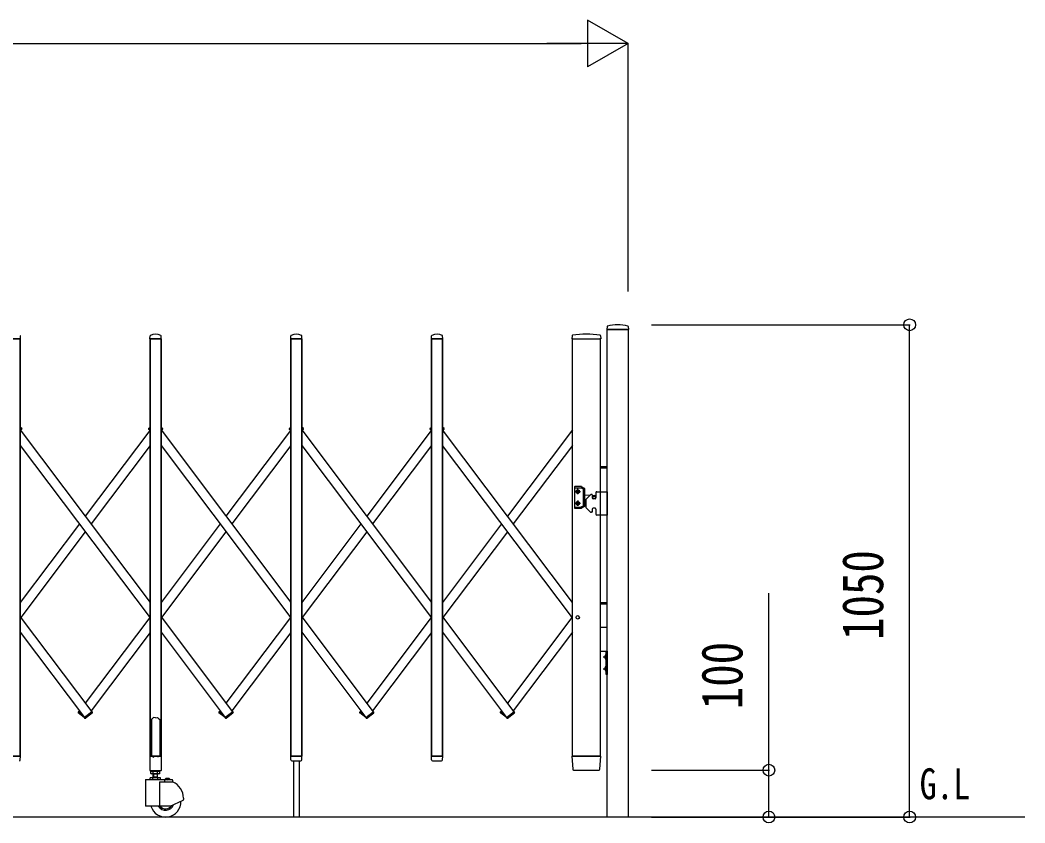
# Model space of a CAD drawing. Units: millimetres, scale not verified. Extents: x -16820 to 16820, y -11880 to 11880.
# Drawn here: x 4548 to 6690, y -2832 to -1120 of the extents above; entities that cross this region are included whole.
import ezdxf
from ezdxf.enums import TextEntityAlignment as Align

# ---------------------------------------------------------------- set-up
doc = ezdxf.new("R2010")
doc.units = ezdxf.units.MM
doc.header["$LTSCALE"] = 50
for name, color, linetype in [('0-1_USER1', 3, 'Continuous'), ('0-2_YKK_11E', 7, 'Continuous'), ('0-4_YKK_13', 4, 'Continuous'), ('0-5_YKK_A1', 4, 'Continuous'), ('0-6_YKK_D', 6, 'Continuous')]:
    doc.layers.add(name, color=color, linetype=linetype)
doc.styles.add('ＭＳ ゴシック', font='')
doc.styles.get('ＭＳ ゴシック').set_extended_font_data('MS Gothic')

msp = doc.modelspace()

# ---------------------------------------------------------------- linework, layer by layer
at = {"layer": '0-2_YKK_11E'}
msp.add_line((6689.82, -2820), (1673.8, -2820), dxfattribs=at)
at = {"layer": '0-4_YKK_13'}
for p, q in [((5798.95, -1773.61), (5798.58, -1779.69)), ((5844.21, -1773.61), (5844.58, -1779.69)), ((4548.59, -1799.7), (4548.22, -1793.58)), ((4824.59, -1799.7), (4824.97, -1793.58)), ((4848.59, -1799.7), (4848.22, -1793.58)), ((5124.61, -1799.72), (5124.98, -1793.59)), ((5148.6, -1799.72), (5148.23, -1793.59)), ((5424.58, -1799.69), (5424.96, -1793.56)), ((5448.58, -1799.69), (5448.2, -1793.56)), ((5724.47, -1793.35), (5724.08, -1799.68)), ((5785.19, -1793.35), (5785.58, -1799.68)), ((5844.28, -1780), (5798.88, -1780)), ((4548.29, -1800.02), (4524.89, -1800.02)), ((4848.29, -1800.02), (4824.89, -1800.02)), ((5148.3, -1800.04), (5124.9, -1800.04)), ((5448.28, -1800), (5424.88, -1800)), ((5725.78, -1800), (5724.38, -1800)), ((5725.78, -1800), (5770.28, -1800)), ((5773.08, -1800), (5783.88, -1800)), ((5785.28, -1800), (5783.88, -1800)), ((4551.51, -1990.87), (4548.09, -1988.3)), ((4550.81, -1993.47), (4548.09, -1991.43)), ((4821.67, -1990.87), (4825.09, -1988.3)), ((4822.37, -1993.47), (4825.09, -1991.43)), ((4851.51, -1990.87), (4848.09, -1988.3)), ((4850.81, -1993.47), (4848.09, -1991.43)), ((5121.67, -1990.87), (5125.09, -1988.3)), ((5122.37, -1993.47), (5125.09, -1991.43)), ((5151.53, -1990.89), (5148.1, -1988.32)), ((5150.82, -1993.49), (5148.1, -1991.44)), ((5421.68, -1990.89), (5425.1, -1988.32)), ((5422.39, -1993.49), (5425.1, -1991.44)), ((5451.58, -1990.86), (5448.08, -1988.23)), ((5450.87, -1993.46), (5448.08, -1991.36)), ((4550.81, -1993.47), (4551.71, -1992.27)), ((4822.37, -1993.47), (4821.47, -1992.27)), ((4850.81, -1993.47), (4851.71, -1992.27)), ((5122.37, -1993.47), (5121.47, -1992.27)), ((5150.82, -1993.49), (5151.72, -1992.29)), ((5422.39, -1993.49), (5421.49, -1992.29)), ((5450.87, -1993.46), (5451.77, -1992.26)), ((4672.4, -2595.19), (4671.5, -2596.39)), ((4684.55, -2607.46), (4671.7, -2597.79)), ((4679.44, -2600.49), (4672.4, -2595.19)), ((4684.4, -2607.58), (4700.86, -2595.19)), ((4684.4, -2607.58), (4685.3, -2608.78)), ((4686.7, -2608.98), (4701.56, -2597.79)), ((4688.86, -2607.58), (4687.96, -2608.78)), ((4688.86, -2607.58), (4688.71, -2607.46)), ((4700.86, -2595.19), (4701.76, -2596.39)), ((4827.59, -2611.47), (4827.59, -2689.92)), ((4836.59, -2608.22), (4832.59, -2607.79)), ((4836.59, -2608.22), (4840.59, -2607.79)), ((4840.59, -2607.79), (4841.59, -2608.69)), ((4841.59, -2608.69), (4843.09, -2609.92)), ((4843.09, -2609.92), (4844.59, -2610.94)), ((4844.59, -2610.94), (4845.59, -2611.47)), ((4845.59, -2611.47), (4845.59, -2689.92)), ((4972.4, -2595.19), (4971.5, -2596.39)), ((4984.55, -2607.46), (4971.7, -2597.79)), ((4979.44, -2600.49), (4972.4, -2595.19)), ((4984.4, -2607.58), (5000.86, -2595.19)), ((4984.4, -2607.58), (4985.3, -2608.78)), ((4986.7, -2608.98), (5001.56, -2597.79)), ((4988.86, -2607.58), (4987.96, -2608.78)), ((4988.86, -2607.58), (4988.71, -2607.46)), ((5000.86, -2595.19), (5001.76, -2596.39)), ((5272.41, -2595.21), (5271.51, -2596.41)), ((5284.56, -2607.48), (5271.71, -2597.81)), ((5279.46, -2600.51), (5272.41, -2595.21)), ((5284.41, -2607.6), (5300.87, -2595.21)), ((5284.41, -2607.6), (5285.31, -2608.79)), ((5286.71, -2608.99), (5301.58, -2597.81)), ((5288.87, -2607.6), (5287.97, -2608.79)), ((5288.87, -2607.6), (5288.72, -2607.48)), ((5300.87, -2595.21), (5301.77, -2596.41)), ((5572.36, -2595.18), (5571.46, -2596.38)), ((5584.53, -2607.46), (5571.66, -2597.78)), ((5579.46, -2600.52), (5572.36, -2595.18)), ((5584.39, -2607.56), (5600.85, -2595.18)), ((5584.39, -2607.56), (5585.29, -2608.76)), ((5586.69, -2608.96), (5601.55, -2597.78)), ((5588.82, -2607.56), (5587.92, -2608.76)), ((5588.82, -2607.56), (5588.68, -2607.46)), ((5600.85, -2595.18), (5601.75, -2596.38)), ((4548.29, -2690.02), (4524.89, -2690.02)), ((4548.11, -2698.14), (4548.14, -2697.73)), ((4548.14, -2697.73), (4548.59, -2690.34)), ((4824.29, -2690.52), (4824.29, -2719.92)), ((4827.59, -2689.92), (4824.89, -2689.92)), ((4827.59, -2689.92), (4832.59, -2691.92)), ((4845.59, -2689.92), (4840.59, -2691.92)), ((4848.29, -2689.92), (4845.59, -2689.92)), ((4848.89, -2719.92), (4848.89, -2690.52)), ((5125.06, -2697.75), (5124.61, -2690.36)), ((5148.3, -2690.04), (5124.9, -2690.04)), ((5125.06, -2697.75), (5125.08, -2698.16)), ((5148.13, -2698.16), (5148.15, -2697.75)), ((5148.15, -2697.75), (5148.6, -2690.36)), ((5425.03, -2697.72), (5424.58, -2690.32)), ((5425.03, -2697.72), (5424.58, -2690.32)), ((5448.28, -2690), (5424.88, -2690)), ((5448.28, -2690), (5424.88, -2690)), ((5425.03, -2697.72), (5425.06, -2698.13)), ((5425.03, -2697.72), (5425.06, -2698.13)), ((5448.1, -2698.13), (5448.13, -2697.72)), ((5448.1, -2698.13), (5448.13, -2697.72)), ((5448.13, -2697.72), (5448.58, -2690.32)), ((5448.13, -2697.72), (5448.58, -2690.32)), ((5724.08, -2690.32), (5725.78, -2718.13)), ((5724.38, -2690), (5726.57, -2690)), ((5783.08, -2690), (5726.57, -2690)), ((5783.08, -2690), (5785.28, -2690)), ((5783.88, -2718.13), (5785.58, -2690.32)), ((5127.08, -2700.04), (5146.13, -2700.04)), ((5427.05, -2700), (5446.11, -2700)), ((5427.05, -2700), (5446.11, -2700)), ((5727.78, -2720), (5727.88, -2720)), ((5727.88, -2720), (5728.22, -2720)), ((4824.89, -2720.52), (4848.29, -2720.52))]:
    msp.add_line(p, q, dxfattribs=at)
for points in [[(4830.09, -2609.92), (4828.59, -2610.94), (4827.59, -2611.47)], [(4832.59, -2607.79), (4831.59, -2608.69), (4830.09, -2609.92)], [(5727.88, -2720), (5728.22, -2720), (5728.27, -2720)], [(5728.27, -2720), (5781.38, -2720), (5781.88, -2720)]]:
    msp.add_lwpolyline(points, dxfattribs=at)
msp.add_circle((5736.58, -2394), 3.65, dxfattribs=at)
for centre, radius, start, end in [((5799.95, -1773.67), 1, 104.06552, 176.5), ((5821.58, -1860), 90, 75.93448, 104.06552), ((5843.21, -1773.67), 1, 3.5, 75.93448), ((4547.22, -1793.64), 1, 3.5, 62.3399), ((4825.97, -1793.64), 1, 117.6601, 176.5), ((4836.59, -1813.91), 23.89, 62.3399, 117.6601), ((4847.22, -1793.64), 1, 3.5, 62.3399), ((5125.98, -1793.65), 1, 117.6601, 176.5), ((5136.6, -1813.93), 23.89, 62.3399, 117.6601), ((5147.23, -1793.65), 1, 3.5, 62.3399), ((5425.95, -1793.62), 1, 117.6601, 176.5), ((5436.58, -1813.9), 23.89, 62.3399, 117.6601), ((5447.21, -1793.62), 1, 3.5, 62.3399), ((5725.46, -1793.41), 1, 99.38321, 176.5), ((5754.83, -1971.07), 181.07, 80.6148, 99.3852), ((5784.19, -1793.41), 1, 3.5, 80.61679), ((5798.88, -1779.7), 0.3, 176.5, 270), ((5844.28, -1779.7), 0.3, 270, 3.5), ((4548.29, -1799.72), 0.3, 270, 0), ((4548.29, -1799.72), 0.3, 0, 3.5), ((4824.89, -1799.72), 0.3, 176.5, 180), ((4824.89, -1799.72), 0.3, 180, 270), ((4848.29, -1799.72), 0.3, 270, 0), ((4848.29, -1799.72), 0.3, 0, 3.5), ((5124.9, -1799.74), 0.3, 176.5, 180), ((5124.9, -1799.74), 0.3, 180, 270), ((5148.3, -1799.74), 0.3, 270, 0), ((5148.3, -1799.74), 0.3, 0, 3.5), ((5424.88, -1799.7), 0.3, 176.5, 180), ((5424.88, -1799.7), 0.3, 180, 270), ((5448.28, -1799.7), 0.3, 270, 0), ((5448.28, -1799.7), 0.3, 0, 3.5), ((5724.38, -1799.7), 0.3, 176.5, 270), ((5785.28, -1799.7), 0.3, 270, 3.5), ((4550.91, -1991.67), 1, 323.04394, 53.04394), ((4822.27, -1991.67), 1, 126.95606, 216.95606), ((4850.91, -1991.67), 1, 323.04394, 53.04394), ((5122.27, -1991.67), 1, 126.95606, 216.95606), ((5150.93, -1991.69), 1, 323.04394, 53.04394), ((5422.28, -1991.69), 1, 126.95606, 216.95606), ((5450.98, -1991.66), 1, 323.04394, 53.04394), ((4672.3, -2596.99), 1, 143.04394, 233.04394), ((4686.1, -2608.18), 1, 216.95606, 306.95606), ((4687.16, -2608.18), 1, 233.04394, 323.04394), ((4700.96, -2596.99), 1, 306.95606, 36.95606), ((4972.3, -2596.99), 1, 143.04394, 233.04394), ((4986.1, -2608.18), 1, 216.95606, 306.95606), ((4987.16, -2608.18), 1, 233.04394, 323.04394), ((5000.96, -2596.99), 1, 306.95606, 36.95606), ((5272.31, -2597.01), 1, 143.04394, 233.04394), ((5286.11, -2608.19), 1, 216.95606, 306.95606), ((5287.17, -2608.19), 1, 233.04394, 323.04394), ((5300.98, -2597.01), 1, 306.95606, 36.95606), ((5572.26, -2596.98), 1, 143.04394, 233.04394), ((5586.09, -2608.16), 1, 216.95606, 306.95606), ((5587.12, -2608.16), 1, 238.81705, 323.04394), ((5600.95, -2596.98), 1, 306.95606, 36.95606), ((4546.12, -2698.02), 2, 270, 356.5), ((4548.29, -2690.32), 0.3, 356.5, 90), ((4824.89, -2690.52), 0.6, 90, 180), ((4848.29, -2690.52), 0.6, 0, 90), ((5124.9, -2690.34), 0.3, 90, 183.5), ((5127.08, -2698.04), 2, 183.5, 270), ((5146.13, -2698.04), 2, 270, 356.5), ((5148.3, -2690.34), 0.3, 356.5, 90), ((5424.88, -2690.3), 0.3, 90, 183.5), ((5424.88, -2690.3), 0.3, 90, 183.5), ((5427.05, -2698), 2, 183.5, 270), ((5427.05, -2698), 2, 183.5, 270), ((5446.11, -2698), 2, 270, 356.5), ((5446.11, -2698), 2, 270, 356.5), ((5448.28, -2690.3), 0.3, 356.5, 90), ((5448.28, -2690.3), 0.3, 356.5, 90), ((5724.38, -2690.3), 0.3, 90, 183.5), ((5785.28, -2690.3), 0.3, 356.5, 90), ((4824.89, -2719.92), 0.6, 180, 270), ((4848.29, -2719.92), 0.6, 270, 0), ((5727.78, -2718), 2, 183.5, 270), ((5781.88, -2718), 2, 270, 356.5)]:
    msp.add_arc(centre, radius, start, end, dxfattribs=at)
at = {"layer": '0-5_YKK_A1'}
for p, q in [((5799.08, -1780), (5844.08, -1780)), ((5125.1, -1800.04), (5148.1, -1800.04)), ((5148.1, -1800.04), (5125.1, -1800.04)), ((5725.08, -1800), (5785.08, -1800)), ((5725.08, -2690), (5725.08, -1800)), ((5725.08, -1800), (5785.08, -1800)), ((5785.08, -2690), (5785.08, -1800)), ((4822.61, -1993.29), (4825.09, -1991.43)), ((5122.61, -1993.29), (5125.09, -1991.43)), ((5422.63, -1993.31), (5425.1, -1991.44)), ((5450.63, -1993.28), (5448.08, -1991.36)), ((4548.09, -1993.89), (4825.09, -2362.07)), ((4549.12, -1995.25), (4550.59, -1993.3)), ((4824.1, -1995.27), (4686.62, -2178.01)), ((4822.61, -1993.29), (4825.09, -1996.59)), ((4848.09, -1993.89), (5125.09, -2362.07)), ((4849.12, -1995.25), (4850.59, -1993.3)), ((5124.1, -1995.27), (4986.62, -2178.01)), ((5122.61, -1993.29), (5125.09, -1996.59)), ((5148.1, -1993.91), (5425.1, -2362.09)), ((5149.13, -1995.27), (5150.6, -1993.32)), ((5424.12, -1995.29), (5286.63, -2178.03)), ((5422.63, -1993.31), (5425.1, -1996.6)), ((5725.08, -2362.02), (5448.08, -1993.84)), ((5450.63, -1993.28), (5449.14, -1995.25)), ((5725.08, -1993.97), (5586.63, -2178)), ((4548.09, -2027.16), (4825.09, -2395.34)), ((4825.09, -2027.22), (4699.13, -2194.65)), ((4848.09, -2027.16), (5125.09, -2395.34)), ((5125.09, -2027.22), (4999.13, -2194.65)), ((5148.1, -2027.17), (5425.1, -2395.35)), ((5425.1, -2027.24), (5299.14, -2194.66)), ((5725.08, -2395.29), (5448.08, -2027.11)), ((5725.08, -2027.24), (5599.14, -2194.63)), ((5785.33, -2072), (5799.08, -2072)), ((5785.33, -2075), (5799.08, -2075)), ((5729.58, -2116.2), (5729.58, -2160.2)), ((5744.31, -2115.2), (5730.58, -2115.2)), ((5730.58, -2117.7), (5743.64, -2117.7)), ((5736.58, -2131.45), (5736.58, -2119.95)), ((5744.14, -2117.84), (5748.58, -2120.4)), ((5751.08, -2118.96), (5744.81, -2115.34)), ((5751.58, -2156.59), (5751.58, -2119.82)), ((5730.83, -2125.7), (5742.33, -2125.7)), ((5735.35, -2125.29), (5734.53, -2125.29)), ((5737.81, -2126.11), (5738.63, -2126.11)), ((5749.08, -2155.14), (5749.08, -2121.27)), ((5751.58, -2132.49), (5762.92, -2133.41)), ((5763.74, -2132.59), (5754.41, -2141.92)), ((5766.33, -2132), (5765.16, -2132)), ((5767.33, -2133), (5767.33, -2139)), ((5767.33, -2133.77), (5771.66, -2134.12)), ((5773.33, -2141), (5769.33, -2141)), ((5775.33, -2128), (5775.33, -2139)), ((5777.33, -2126), (5799.33, -2126)), ((5799.33, -2126), (5799.33, -2176)), ((5730.58, -2158.7), (5743.64, -2158.7)), ((5730.58, -2161.2), (5744.31, -2161.2)), ((5730.83, -2150.7), (5742.33, -2150.7)), ((5735.35, -2151.11), (5734.53, -2151.11)), ((5736.58, -2144.95), (5736.58, -2156.45)), ((5737.81, -2150.29), (5738.63, -2150.29)), ((5744.14, -2158.57), (5748.58, -2156.01)), ((5751.08, -2157.45), (5744.81, -2161.07)), ((5751.58, -2143.92), (5753.83, -2143.73)), ((5753.83, -2143.33), (5753.83, -2158.68)), ((5763.74, -2169.42), (5754.41, -2160.09)), ((5767.33, -2163), (5767.33, -2169)), ((5773.33, -2161), (5769.33, -2161)), ((5775.33, -2163), (5775.33, -2174)), ((5766.33, -2170), (5765.16, -2170)), ((5799.33, -2176), (5777.33, -2176)), ((4674.1, -2194.65), (4548.09, -2362.14)), ((4974.1, -2194.65), (4848.09, -2362.14)), ((5274.12, -2194.66), (5148.1, -2362.15)), ((5574.12, -2194.63), (5448.08, -2362.15)), ((4686.62, -2211.28), (4549.13, -2394.02)), ((4986.62, -2211.28), (4849.13, -2394.02)), ((5286.63, -2211.3), (5149.14, -2394.04)), ((5586.63, -2211.26), (5449.13, -2394.02)), ((5785.33, -2362), (5799.08, -2362)), ((5785.33, -2365), (5799.08, -2365)), ((4548.09, -2392.64), (4700.62, -2595.37)), ((4824.12, -2394.04), (4686.63, -2576.78)), ((4848.09, -2392.64), (5000.62, -2595.37)), ((5124.12, -2394.04), (4986.63, -2576.78)), ((5148.1, -2392.66), (5300.63, -2595.39)), ((5424.13, -2394.05), (5286.64, -2576.8)), ((5448.08, -2392.62), (5600.61, -2595.36)), ((5724.1, -2393.99), (5586.6, -2576.75)), ((5785.33, -2415), (5799.08, -2415)), ((5799.08, -2416), (5785.33, -2416)), ((4548.09, -2425.91), (4684.64, -2607.4)), ((4825.09, -2426.01), (4699.14, -2593.41)), ((4848.09, -2425.91), (4984.64, -2607.4)), ((5125.09, -2426.01), (4999.14, -2593.41)), ((5148.1, -2425.92), (5284.65, -2607.42)), ((5425.1, -2426.02), (5299.16, -2593.43)), ((5725.08, -2425.96), (5599.12, -2593.38)), ((5785.08, -2466), (5799.08, -2466)), ((5790.66, -2478.5), (5797.08, -2478.5)), ((5796.57, -2472.6), (5796.57, -2484.4)), ((5797.08, -2472.6), (5796.57, -2472.6)), ((5797.08, -2484.4), (5796.57, -2484.4)), ((5797.08, -2472.6), (5797.08, -2484.4)), ((5790.66, -2503.5), (5797.08, -2503.5)), ((5796.57, -2497.6), (5796.57, -2509.4)), ((5797.08, -2497.6), (5796.57, -2497.6)), ((5797.08, -2497.6), (5797.08, -2509.4)), ((5797.08, -2509.4), (5796.57, -2509.4)), ((4674.12, -2593.41), (4672.64, -2595.37)), ((4679.44, -2600.49), (4672.64, -2595.37)), ((4684.64, -2607.4), (4700.62, -2595.37)), ((4974.12, -2593.41), (4972.64, -2595.37)), ((4979.44, -2600.49), (4972.64, -2595.37)), ((4984.64, -2607.4), (5000.62, -2595.37)), ((5274.13, -2593.43), (5272.65, -2595.39)), ((5279.46, -2600.51), (5272.65, -2595.39)), ((5284.65, -2607.42), (5300.63, -2595.39)), ((5574.09, -2593.38), (5572.6, -2595.36)), ((5579.46, -2600.52), (5572.6, -2595.36)), ((5125.1, -2690.04), (5148.1, -2690.04)), ((5148.1, -2690.04), (5125.1, -2690.04)), ((5425.08, -2690), (5448.08, -2690)), ((5725.08, -2690), (5785.08, -2690)), ((5785.08, -2690), (5725.08, -2690)), ((4827.34, -2720.02), (4827.34, -2721.82)), ((5130.6, -2700.04), (5130.6, -2820.04)), ((5142.6, -2700.04), (5142.6, -2820.04)), ((4814.94, -2741.02), (4814.94, -2795.52)), ((4815.94, -2740.02), (4871.94, -2740.02)), ((4824.97, -2740.02), (4824.97, -2736.02)), ((4826.13, -2727.06), (4827.44, -2727.82)), ((4844.44, -2727.82), (4827.44, -2727.82)), ((4830.46, -2740.02), (4830.46, -2736.02)), ((4830.94, -2727.82), (4830.94, -2736.02)), ((4830.94, -2734.02), (4840.94, -2734.02)), ((4831.75, -2734.02), (4830.94, -2735.42)), ((4831.04, -2727.06), (4831.04, -2722.58)), ((4831.75, -2727.82), (4831.75, -2734.02)), ((4840.13, -2727.82), (4840.13, -2734.02)), ((4840.13, -2734.02), (4840.94, -2735.42)), ((4840.85, -2727.06), (4840.85, -2722.58)), ((4840.94, -2736.02), (4840.94, -2727.82)), ((4841.43, -2740.02), (4841.43, -2736.02)), ((4845.76, -2727.06), (4844.44, -2727.82)), ((4855.56, -2741.02), (4855.56, -2745.02)), ((4866.64, -2739.51), (4857.24, -2739.51)), ((4857.24, -2740.02), (4857.24, -2739.51)), ((4866.64, -2740.02), (4857.24, -2740.02)), ((4866.64, -2740.02), (4866.64, -2739.51)), ((4872.94, -2741.02), (4872.94, -2745.02)), ((4844.89, -2745.02), (4844.89, -2796.52)), ((4844.96, -2745.02), (4872.94, -2745.02)), ((4867.94, -2796.52), (4895.37, -2783.73)), ((4895.94, -2779.93), (4895.94, -2782.83)), ((4867.94, -2796.52), (4815.94, -2796.52))]:
    msp.add_line(p, q, dxfattribs=at)
for points in [[(5799.08, -1780), (5844.08, -1780), (5844.08, -2820), (5799.08, -2820)], [(4525.09, -1800.02), (4548.09, -1800.02), (4548.09, -2690.02), (4525.09, -2690.02)], [(4525.09, -2690.02), (4548.09, -2690.02), (4548.09, -1800.02), (4525.09, -1800.02)], [(4825.09, -1800.02), (4848.09, -1800.02), (4848.09, -2690.02), (4825.09, -2690.02)], [(4825.09, -2690.02), (4848.09, -2690.02), (4848.09, -1800.02), (4825.09, -1800.02)], [(5125.1, -1800.04), (5148.1, -1800.04), (5148.1, -2690.04), (5125.1, -2690.04)], [(5125.1, -2690.04), (5148.1, -2690.04), (5148.1, -1800.04), (5125.1, -1800.04)], [(5425.08, -1800), (5448.08, -1800), (5448.08, -2690), (5425.08, -2690)], [(5425.08, -2690), (5448.08, -2690), (5448.08, -1800), (5425.08, -1800)], [(5797.08, -2516), (5797.08, -2466), (5799.08, -2466), (5799.08, -2516)]]:
    msp.add_lwpolyline(points, close=True, dxfattribs=at)
for points in [[(4825.09, -1800.02), (4848.09, -1800.02), (4825.09, -1800.02)], [(5425.08, -1800), (5448.08, -1800), (5425.08, -1800)], [(4548.09, -1991.43), (4550.57, -1993.29), (4548.09, -1991.43)], [(4848.09, -1991.43), (4850.57, -1993.29), (4848.09, -1991.43)], [(5148.1, -1991.44), (5150.58, -1993.31), (5148.1, -1991.44)], [(5734.53, -2125.29), (5734.53, -2126.11), (5735.35, -2126.11)], [(5736.99, -2124.47), (5736.99, -2123.65), (5736.17, -2123.65), (5736.17, -2124.47)], [(5736.17, -2126.93), (5736.17, -2127.75), (5736.99, -2127.75), (5736.99, -2126.93)], [(5738.63, -2126.11), (5738.63, -2125.29), (5737.81, -2125.29)], [(5734.53, -2151.11), (5734.53, -2150.29), (5735.35, -2150.29)], [(5736.17, -2149.47), (5736.17, -2148.65), (5736.99, -2148.65), (5736.99, -2149.47)], [(5736.99, -2151.93), (5736.99, -2152.75), (5736.17, -2152.75), (5736.17, -2151.93)], [(5738.63, -2150.29), (5738.63, -2151.11), (5737.81, -2151.11)], [(5448.08, -2425.89), (5584.63, -2607.38), (5600.61, -2595.36)], [(5794.47, -2476), (5797.25, -2477.36), (5797.86, -2478.5)], [(5794.47, -2481), (5797.25, -2479.65), (5797.86, -2478.5)], [(5794.47, -2501), (5797.25, -2502.36), (5797.86, -2503.5)], [(5794.47, -2506), (5797.25, -2504.65), (5797.86, -2503.5)], [(4827.34, -2721.82), (4844.54, -2721.82), (4844.54, -2720.02)], [(4846.91, -2740.02), (4846.91, -2736.02), (4824.97, -2736.02)], [(4826.13, -2727.06), (4826.13, -2722.58), (4827.44, -2721.82)], [(4845.76, -2727.06), (4845.76, -2722.58), (4844.44, -2721.82), (4827.44, -2721.82)], [(4859.84, -2737.87), (4860.79, -2739.81), (4861.94, -2740.43)], [(4864.04, -2737.87), (4863.09, -2739.81), (4861.94, -2740.43)]]:
    msp.add_lwpolyline(points, dxfattribs=at)
for centre, radius in [((5736.58, -2125.7), 3.75), ((5736.58, -2125.7), 1.65), ((5771.33, -2138.2), 3), ((5771.33, -2138.2), 2.8), ((5736.58, -2150.7), 3.75), ((5736.58, -2150.7), 1.65), ((5736.58, -2394), 3.65)]:
    msp.add_circle(centre, radius, dxfattribs=at)
for centre, radius, start, end in [((5730.58, -2116.2), 1, 90, 180), ((5730.58, -2118.7), 1, 90, 180), ((5743.64, -2118.7), 1, 60, 90), ((5744.31, -2116.2), 1, 60, 90), ((5748.08, -2121.27), 1, 0, 60), ((5750.58, -2119.82), 1, 0, 60), ((5736.58, -2123.7), 2.25, 33.74899, 146.25101), ((5736.58, -2127.7), 2.25, 213.74899, 326.25101), ((5735.35, -2124.47), 0.82, 270, 0), ((5735.35, -2126.93), 0.82, 0, 90), ((5737.81, -2124.47), 0.82, 180, 270), ((5737.81, -2126.93), 0.82, 90, 180), ((5755.83, -2143.33), 2, 135, 180), ((5765.16, -2134), 2, 90, 135), ((5766.33, -2133), 1, 0, 90), ((5769.33, -2139), 2, 180, 270), ((5771.33, -2138.2), 4.1, 347.31124, 85.37435), ((5773.33, -2139), 2, 270, 0), ((5777.33, -2128), 2, 90, 180), ((5730.58, -2157.7), 1, 180, 270), ((5730.58, -2160.2), 1, 180, 270), ((5736.58, -2148.7), 2.25, 33.74899, 146.25101), ((5736.58, -2152.7), 2.25, 213.74899, 326.25101), ((5735.35, -2149.47), 0.82, 270, 0), ((5735.35, -2151.93), 0.82, 0, 90), ((5737.81, -2149.47), 0.82, 180, 270), ((5737.81, -2151.93), 0.82, 90, 180), ((5743.64, -2157.7), 1, 270, 300), ((5744.31, -2160.2), 1, 270, 300), ((5748.08, -2155.14), 1, 300, 0), ((5750.58, -2156.59), 1, 300, 0), ((5755.83, -2158.68), 2, 180, 225), ((5769.33, -2163), 2, 90, 180), ((5773.33, -2163), 2, 0, 90), ((5765.16, -2168), 2, 225, 270), ((5766.33, -2169), 1, 270, 0), ((5777.33, -2174), 2, 180, 270), ((5802.31, -2478.5), 8.23, 134.2189, 225.7811), ((5802.31, -2503.5), 8.23, 134.2189, 225.7811), ((4815.94, -2741.02), 1, 90, 180), ((4828.58, -2726.17), 4.34, 55.61575, 124.38425), ((4828.58, -2723.48), 4.34, 235.61575, 304.38425), ((4835.94, -2738.06), 16.24, 72.41205, 107.58795), ((4835.94, -2711.58), 16.24, 252.41205, 287.58795), ((4843.3, -2726.17), 4.34, 55.61575, 124.38425), ((4843.3, -2723.48), 4.34, 235.61575, 304.38425), ((4854.56, -2741.02), 1, 0, 90), ((4861.94, -2744.07), 6.55, 44.12696, 135.87304), ((4871.94, -2741.02), 1, 0, 90), ((4857.94, -2779.93), 38, 0, 66.75044), ((4894.94, -2782.83), 1, 295, 0), ((4815.94, -2795.52), 1, 180, 270), ((4857.94, -2787.52), 32.5, 196.07665, 2.6035), ((4857.94, -2787.52), 18, 210, 341.53259), ((4857.94, -2787.52), 15, 216.8699, 329.35772)]:
    msp.add_arc(centre, radius, start, end, dxfattribs=at)
at = {"layer": '0-6_YKK_D'}
for p, q in [((5844.08, -1170), (5757.48, -1120)), ((5757.48, -1120), (5757.48, -1220)), ((2429.08, -1170), (5744.08, -1170)), ((5844.08, -1170), (5670.87, -1170)), ((5844.08, -1170), (5757.48, -1220)), ((5844.08, -1699), (5844.08, -1169)), ((5894.08, -1770), (6445.08, -1770)), ((6444.08, -2820), (6444.08, -1770)), ((5894.08, -2720), (6145.08, -2720)), ((5894.08, -2820), (6145.08, -2820)), ((6001.32, -2820), (6445.08, -2820))]:
    msp.add_line(p, q, dxfattribs=at)
msp.add_lwpolyline([(6144.08, -2820), (6144.08, -2720), (6144.08, -2342.4)], dxfattribs=at)
for centre in [(6444.08, -1770), (6144.08, -2720), (6144.08, -2820), (6444.08, -2820)]:
    msp.add_circle(centre, 12.5, dxfattribs=at)

# ---------------------------------------------------------------- texts
at = {"layer": '0-1_USER1', "style": 'ＭＳ ゴシック', "width": 0.8}
msp.add_text('G.L', height=65.98, dxfattribs=at).set_placement((6465.48, -2801.78), align=Align.BOTTOM_LEFT)
at = {"layer": '0-6_YKK_D', "style": 'ＭＳ ゴシック', "width": 0.8}
for s, p in [('1050', (6414.08, -2442.2)), ('100', (6114.08, -2590))]:
    msp.add_text(s, height=87.98, rotation=90, dxfattribs=at).set_placement(p, align=Align.BOTTOM_LEFT)

doc.saveas('drawing.dxf')
